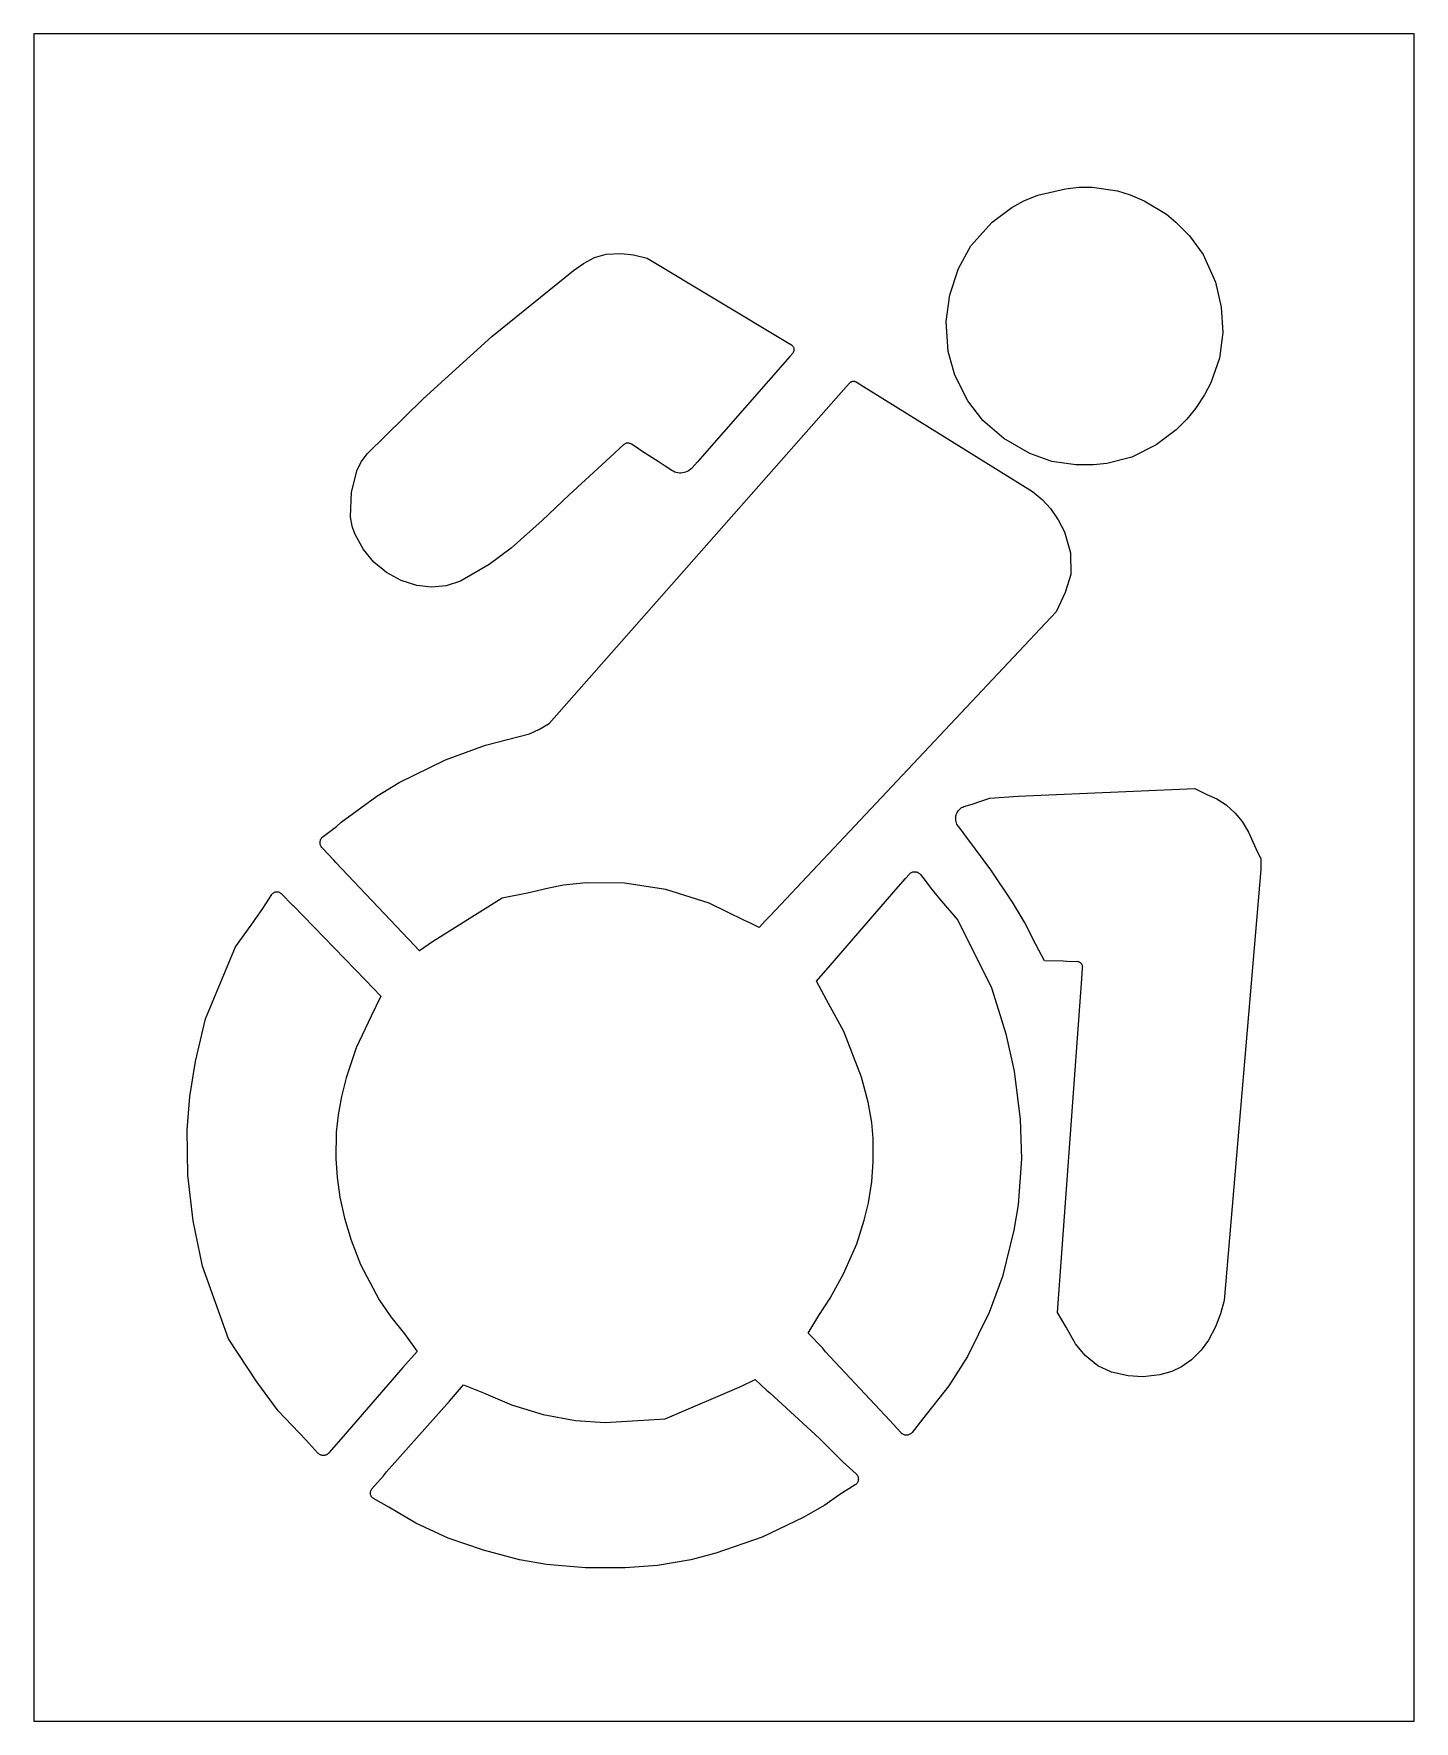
# Model space of a CAD drawing. Header units: inches. Extents: x 0 to 36, y 0 to 44.
import ezdxf

# ---------------------------------------------------------------- set-up
doc = ezdxf.new("R2010")
doc.units = ezdxf.units.IN
doc.header["$MEASUREMENT"] = 0
doc.layers.add('CUT', color=1, linetype='Continuous')

msp = doc.modelspace()

# ---------------------------------------------------------------- linework, layer by layer
at = {"layer": 'CUT'}
for points in [[(0, 0), (36, 0), (36, 44), (0, 44)], [(28.632, 32.961), (27.983, 32.791), (27.635, 32.757), (27.171, 32.759), (26.549, 32.85), (25.977, 33.052), (25.294, 33.448), (24.754, 33.92), (24.358, 34.429), (24.016, 35.1), (23.845, 35.718), (23.796, 36.496), (23.888, 37.194), (24.111, 37.875), (24.441, 38.471), (24.992, 39.085), (25.507, 39.472), (25.822, 39.643), (26.187, 39.793), (26.906, 39.958), (27.25, 39.998), (27.604, 40), (28.259, 39.9), (28.596, 39.797), (28.957, 39.647), (29.536, 39.296), (29.785, 39.091), (30.139, 38.734), (30.499, 38.243), (30.814, 37.52), (30.969, 36.869), (31.007, 36.207), (30.918, 35.542), (30.697, 34.902), (30.53, 34.589), (30.292, 34.231), (30.066, 33.953), (29.787, 33.672), (29.274, 33.281)], [(15.521, 33.324), (15.504, 33.326), (15.486, 33.326), (15.469, 33.324), (15.452, 33.321), (15.435, 33.316), (15.419, 33.309), (15.404, 33.301), (15.389, 33.291), (15.376, 33.28), (15.291, 33.201), (15.291, 33.201), (15.136, 33.052), (13.96, 31.982), (13.262, 31.305), (12.452, 30.589), (11.874, 30.161), (11.128, 29.73), (10.757, 29.608), (10.375, 29.57), (9.987, 29.611), (9.58, 29.744), (9.203, 29.952), (8.871, 30.223), (8.595, 30.552), (8.369, 30.958), (8.301, 31.16), (8.262, 31.405), (8.285, 32.043), (8.437, 32.628), (8.545, 32.851), (8.691, 33.051), (10.156, 34.485), (11.947, 36.105), (14.076, 37.827), (14.34, 38.012), (14.625, 38.162), (14.93, 38.251), (15.322, 38.271), (15.639, 38.232), (15.999, 38.152), (19.657, 35.949), (19.756, 35.89), (19.768, 35.882), (19.779, 35.872), (19.789, 35.862), (19.799, 35.85), (19.806, 35.838), (19.813, 35.825), (19.818, 35.811), (19.822, 35.797), (19.824, 35.783), (19.825, 35.768), (19.825, 35.754), (19.822, 35.739), (19.819, 35.725), (19.814, 35.711), (19.807, 35.698), (19.8, 35.686), (19.791, 35.674), (19.716, 35.586), (17.432, 32.974), (17.311, 32.839), (17.309, 32.838), (17.171, 32.682), (17.142, 32.653), (17.11, 32.626), (17.075, 32.603), (17.039, 32.583), (17, 32.568), (16.96, 32.556), (16.919, 32.549), (16.878, 32.545), (16.836, 32.546), (16.795, 32.551), (16.755, 32.56), (16.715, 32.573), (16.677, 32.591), (16.642, 32.611), (16.467, 32.725), (16.465, 32.727), (16.312, 32.827), (15.861, 33.115), (15.683, 33.235), (15.683, 33.235), (15.586, 33.298), (15.571, 33.307), (15.555, 33.314), (15.538, 33.32)], [(7.469, 22.883), (7.467, 22.904), (7.468, 22.926), (7.47, 22.947), (7.475, 22.967), (7.482, 22.987), (7.491, 23.006), (7.503, 23.024), (7.515, 23.041), (7.53, 23.056), (7.546, 23.07), (7.897, 23.331), (8.017, 23.445), (8.945, 24.124), (9.528, 24.479), (10.736, 25.072), (11.781, 25.453), (12.929, 25.748), (13.188, 25.864), (13.437, 26.013), (21.188, 34.792), (21.279, 34.896), (21.289, 34.905), (21.299, 34.914), (21.31, 34.921), (21.321, 34.928), (21.333, 34.933), (21.346, 34.937), (21.359, 34.939), (21.372, 34.941), (21.386, 34.941), (21.399, 34.939), (21.412, 34.937), (21.424, 34.933), (21.437, 34.928), (21.448, 34.921), (21.566, 34.849), (26.046, 32.063), (26.296, 31.86), (26.516, 31.625), (26.718, 31.329), (26.88, 31.01), (27.04, 30.463), (27.041, 29.897), (26.9, 29.427), (26.664, 28.93), (19.2, 21.003), (19.084, 20.879), (19.084, 20.879), (18.913, 20.697), (18.687, 20.805), (18.536, 20.877), (17.614, 21.333), (16.483, 21.69), (15.407, 21.851), (14.41, 21.861), (13.814, 21.799), (13.433, 21.726), (12.876, 21.592), (12.216, 21.457), (10.4, 20.32), (10.062, 20.084), (9.782, 20.386), (9.76, 20.404), (7.879, 22.391), (7.825, 22.455), (7.522, 22.77), (7.509, 22.786), (7.497, 22.804), (7.486, 22.822), (7.478, 22.842), (7.472, 22.862)], [(24.495, 23.921), (24.5, 23.923), (24.675, 23.978), (24.699, 23.989), (24.935, 24.065), (25.675, 24.125), (30.279, 24.322), (30.593, 24.16), (30.855, 24.048), (31.095, 23.895), (31.332, 23.678), (31.514, 23.457), (31.677, 23.18), (31.866, 22.753), (32, 22.483), (32, 22.205), (31.039, 10.968), (30.949, 10.622), (30.818, 10.288), (30.634, 9.938), (30.445, 9.679), (30.19, 9.427), (29.931, 9.238), (29.674, 9.116), (29.367, 9.035), (28.92, 8.98), (28.543, 9.006), (28.103, 9.106), (27.75, 9.266), (27.419, 9.536), (27.166, 9.837), (26.924, 10.276), (26.694, 10.655), (27.34, 19.479), (27.353, 19.652), (27.354, 19.667), (27.353, 19.681), (27.35, 19.695), (27.346, 19.709), (27.341, 19.723), (27.334, 19.736), (27.326, 19.748), (27.317, 19.759), (27.306, 19.769), (27.295, 19.779), (27.283, 19.787), (27.27, 19.793), (27.256, 19.799), (27.242, 19.803), (27.228, 19.805), (27.213, 19.806), (27.04, 19.798), (26.845, 19.818), (26.362, 19.826), (26.128, 20.249), (25.834, 20.832), (25.523, 21.359), (24.959, 22.196), (24.362, 23.01), (24.246, 23.159), (24.242, 23.164), (24.112, 23.333), (24.092, 23.362), (24.076, 23.392), (24.062, 23.424), (24.052, 23.457), (24.046, 23.491), (24.043, 23.526), (24.043, 23.561), (24.047, 23.595), (24.055, 23.629), (24.066, 23.662), (24.08, 23.693), (24.098, 23.723), (24.118, 23.751), (24.141, 23.777), (24.167, 23.8), (24.195, 23.821), (24.224, 23.838), (24.256, 23.853), (24.289, 23.864)], [(23.082, 22.116), (23.098, 22.103), (23.113, 22.089), (23.126, 22.074), (23.217, 21.96), (23.39, 21.722), (23.623, 21.44), (24.102, 20.885), (24.974, 19.126), (25.162, 18.545), (25.346, 17.924), (25.569, 16.951), (25.727, 15.692), (25.761, 14.663), (25.667, 13.467), (25.561, 12.801), (25.263, 11.593), (24.912, 10.654), (24.347, 9.509), (23.865, 8.75), (23.18, 7.874), (22.909, 7.532), (22.896, 7.517), (22.882, 7.504), (22.867, 7.492), (22.85, 7.482), (22.833, 7.474), (22.814, 7.467), (22.796, 7.463), (22.776, 7.46), (22.757, 7.459), (22.738, 7.46), (22.719, 7.463), (22.7, 7.469), (22.682, 7.475), (22.665, 7.484), (22.648, 7.495), (22.633, 7.507), (22.619, 7.52), (22.323, 7.841), (20.65, 9.634), (20.565, 9.734), (20.199, 10.122), (20.471, 10.58), (20.772, 11.033), (21.116, 11.665), (21.461, 12.449), (21.656, 13.066), (21.764, 13.516), (21.854, 14.064), (21.894, 14.588), (21.891, 15.197), (21.854, 15.616), (21.761, 16.138), (21.588, 16.793), (21.126, 17.987), (20.671, 18.814), (20.416, 19.293), (20.771, 19.703), (22.54, 21.753), (22.541, 21.753), (22.729, 21.972), (22.825, 22.082), (22.839, 22.097), (22.854, 22.11), (22.871, 22.122), (22.889, 22.131), (22.908, 22.139), (22.927, 22.145), (22.947, 22.148), (22.967, 22.15), (22.987, 22.149), (23.008, 22.146), (23.027, 22.142), (23.046, 22.135), (23.065, 22.126)], [(8.148, 16.778), (8.025, 16.293), (7.935, 15.809), (7.89, 15.356), (7.874, 14.675), (7.909, 14.182), (7.983, 13.663), (8.101, 13.118), (8.277, 12.543), (8.523, 11.913), (9.007, 10.992), (9.311, 10.547), (9.666, 10.1), (9.996, 9.643), (9.621, 9.223), (8.005, 7.352), (7.697, 6.996), (7.684, 6.982), (7.67, 6.97), (7.654, 6.959), (7.638, 6.95), (7.62, 6.942), (7.602, 6.936), (7.584, 6.932), (7.565, 6.93), (7.546, 6.93), (7.527, 6.931), (7.509, 6.935), (7.49, 6.94), (7.473, 6.947), (7.456, 6.956), (7.44, 6.966), (7.425, 6.978), (7.412, 6.991), (7.096, 7.34), (6.371, 8.094), (5.817, 8.846), (5.083, 9.973), (4.4, 11.866), (4.16, 13.047), (4.017, 14.237), (4, 15.418), (4.072, 16.29), (4.22, 17.203), (4.478, 18.319), (5.257, 20.196), (5.669, 20.753), (5.973, 21.19), (6.21, 21.561), (6.219, 21.573), (6.229, 21.584), (6.24, 21.594), (6.253, 21.604), (6.266, 21.611), (6.279, 21.618), (6.294, 21.623), (6.309, 21.627), (6.324, 21.629), (6.339, 21.63), (6.354, 21.629), (6.369, 21.627), (6.384, 21.623), (6.398, 21.618), (6.412, 21.611), (6.425, 21.603), (6.437, 21.594), (6.449, 21.584), (6.759, 21.272), (6.762, 21.268), (8.649, 19.321), (9.047, 18.904), (8.803, 18.381), (8.412, 17.563)], [(19.104, 8.631), (19.191, 8.566), (20.489, 7.374), (21.102, 6.767), (21.447, 6.449), (21.459, 6.436), (21.471, 6.421), (21.481, 6.405), (21.489, 6.389), (21.495, 6.371), (21.5, 6.354), (21.503, 6.335), (21.504, 6.317), (21.503, 6.298), (21.5, 6.28), (21.496, 6.262), (21.49, 6.245), (21.482, 6.228), (21.472, 6.212), (21.461, 6.197), (21.448, 6.184), (21.434, 6.172), (21.419, 6.161), (21.021, 5.915), (20.63, 5.638), (20.068, 5.316), (18.998, 4.803), (17.788, 4.379), (17.131, 4.208), (16.266, 4.061), (15.426, 4), (14.386, 4.003), (13.368, 4.088), (12.668, 4.212), (11.731, 4.457), (10.811, 4.77), (9.968, 5.163), (9.261, 5.585), (8.863, 5.805), (8.849, 5.814), (8.835, 5.825), (8.823, 5.837), (8.812, 5.85), (8.803, 5.864), (8.795, 5.879), (8.788, 5.895), (8.784, 5.912), (8.781, 5.929), (8.78, 5.946), (8.781, 5.963), (8.783, 5.98), (8.787, 5.996), (8.793, 6.013), (8.801, 6.028), (8.81, 6.042), (8.82, 6.056), (9.122, 6.396), (9.203, 6.5), (10.839, 8.346), (11.208, 8.769), (11.73, 8.561), (12.461, 8.248), (13.288, 7.996), (14.128, 7.844), (14.897, 7.792), (16.47, 7.889), (18.456, 8.735), (18.816, 8.91)]]:
    msp.add_lwpolyline(points, close=True, dxfattribs=at)

doc.saveas('drawing.dxf')
